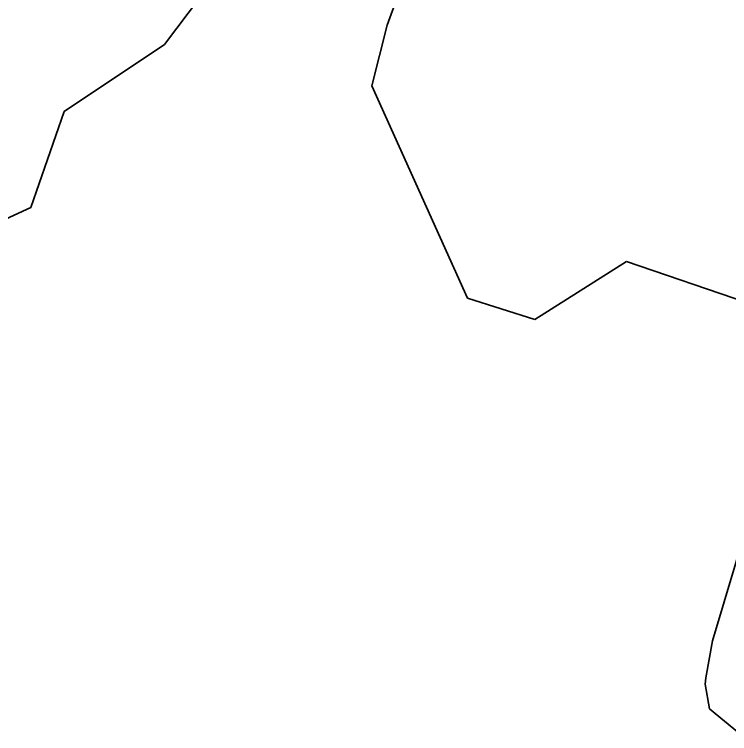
# Model space of a CAD drawing. Header units: millimetres. Extents: x -861324 to 439029, y -308065 to 694685.
# Drawn here: x -69227 to 136741, y -307291 to -100285 of the extents above; entities that cross this region are included whole.
import ezdxf

# ---------------------------------------------------------------- set-up
doc = ezdxf.new("R2010")
doc.units = ezdxf.units.MM
doc.layers.add('C-TOPO', color=7, linetype='Continuous', lineweight=9)

msp = doc.modelspace()

# ---------------------------------------------------------------- linework, layer by layer
at = {"layer": 'C-TOPO', "lineweight": 35}
for p, q in [((-25979, -108939), (1242, -72864)), ((42460, -91198), (38167, -103417)), ((38167, -103417), (33722, -120868)), ((-54909, -128267), (-25979, -108939)), ((33722, -120868), (61212, -181966)), ((-64514, -155889), (-54909, -128267)), ((-111233, -177025), (-64514, -155889)), ((80654, -188120), (107030, -171385)), ((107030, -171385), (149657, -185928)), ((61212, -181966), (80654, -188120)), ((142763, -243840), (131763, -280599)), ((131763, -280599), (129845, -291254)), ((129845, -291254), (129740, -293041)), ((129740, -293041), (130983, -300174)), ((130983, -300174), (139582, -307291))]:
    msp.add_line(p, q, dxfattribs=at)

doc.saveas('drawing.dxf')
